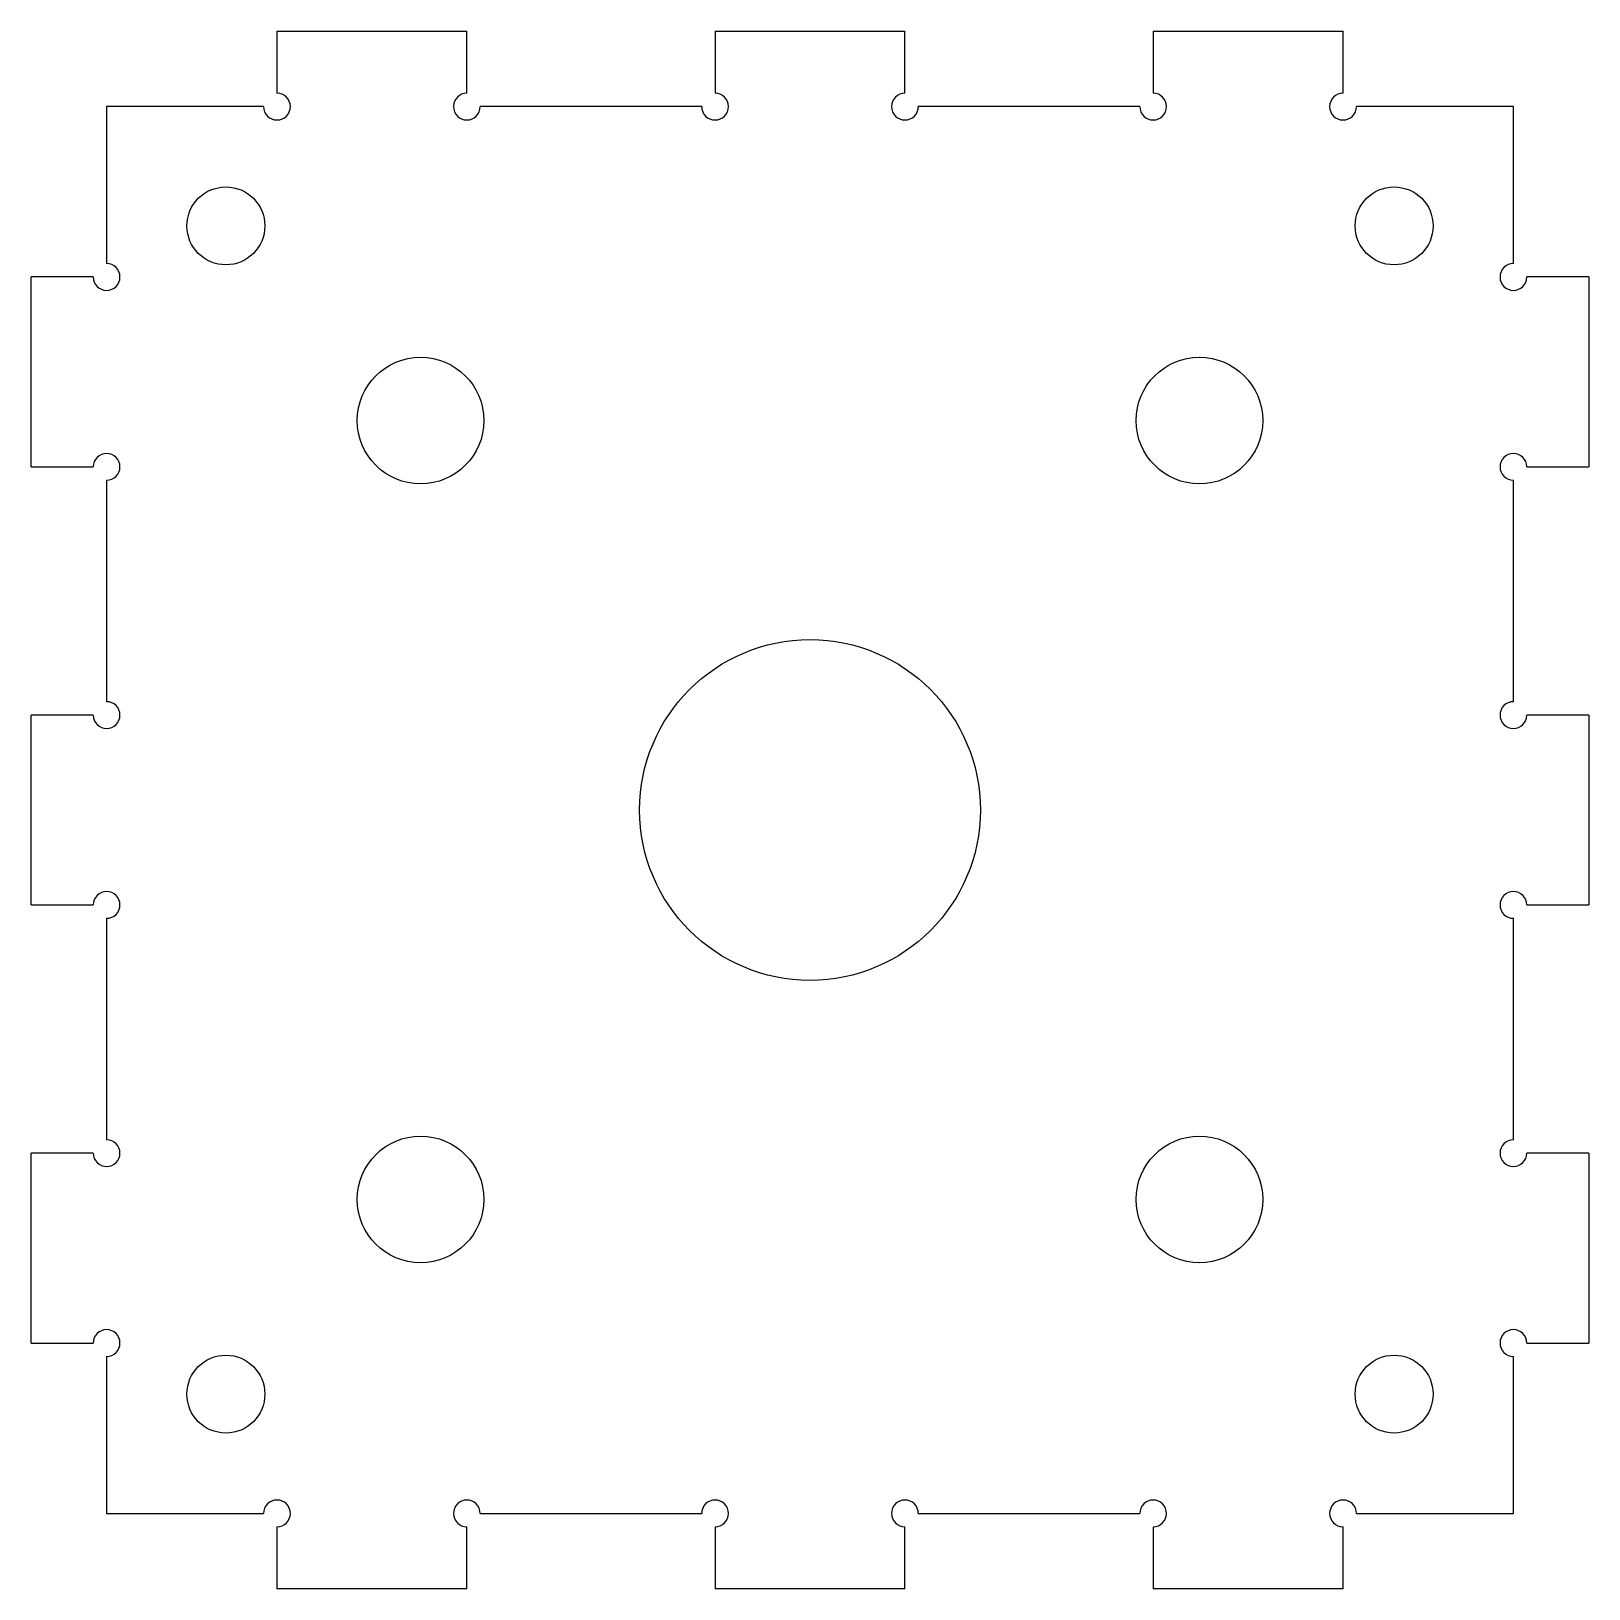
# Model space of a CAD drawing. Header units: millimetres. Extents: x -32 to 32, y -32 to 32.
import ezdxf

# ---------------------------------------------------------------- set-up
doc = ezdxf.new("R2010")
doc.units = ezdxf.units.MM

msp = doc.modelspace()

# ---------------------------------------------------------------- linework, layer by layer
for p, q in [((-21.9, 32), (-14.1, 32)), ((-21.9, 32), (-21.9, 29.45)), ((-14.1, 29.45), (-14.1, 32)), ((-3.9, 32), (3.9, 32)), ((-3.9, 32), (-3.9, 29.45)), ((3.9, 29.45), (3.9, 32)), ((14.1, 32), (21.9, 32)), ((14.1, 32), (14.1, 29.45)), ((21.9, 29.45), (21.9, 32)), ((-22.45, 28.9), (-28.9, 28.9)), ((-28.9, 28.9), (-28.9, 22.45)), ((-4.45, 28.9), (-13.55, 28.9)), ((13.55, 28.9), (4.45, 28.9)), ((28.9, 28.9), (22.45, 28.9)), ((28.9, 22.45), (28.9, 28.9)), ((-29.45, 21.9), (-32, 21.9)), ((-32, 14.1), (-32, 21.9)), ((32, 21.9), (29.45, 21.9)), ((32, 21.9), (32, 14.1)), ((-32, 14.1), (-29.45, 14.1)), ((29.45, 14.1), (32, 14.1)), ((-28.9, 13.55), (-28.9, 4.45)), ((28.9, 4.45), (28.9, 13.55)), ((-29.45, 3.9), (-32, 3.9)), ((-32, -3.9), (-32, 3.9)), ((32, 3.9), (29.45, 3.9)), ((32, 3.9), (32, -3.9)), ((-32, -3.9), (-29.45, -3.9)), ((-28.9, -4.45), (-28.9, -13.55)), ((28.9, -13.55), (28.9, -4.45)), ((29.45, -3.9), (32, -3.9)), ((-29.45, -14.1), (-32, -14.1)), ((-32, -21.9), (-32, -14.1)), ((32, -14.1), (29.45, -14.1)), ((32, -14.1), (32, -21.9)), ((-32, -21.9), (-29.45, -21.9)), ((29.45, -21.9), (32, -21.9)), ((-28.9, -22.45), (-28.9, -28.9)), ((28.9, -28.9), (28.9, -22.45)), ((-28.9, -28.9), (-22.45, -28.9)), ((-13.55, -28.9), (-4.45, -28.9)), ((4.45, -28.9), (13.55, -28.9)), ((22.45, -28.9), (28.9, -28.9)), ((-21.9, -29.45), (-21.9, -32)), ((-14.1, -32), (-14.1, -29.45)), ((-3.9, -29.45), (-3.9, -32)), ((3.9, -32), (3.9, -29.45)), ((14.1, -29.45), (14.1, -32)), ((21.9, -32), (21.9, -29.45)), ((-14.1, -32), (-21.9, -32)), ((3.9, -32), (-3.9, -32)), ((21.9, -32), (14.1, -32))]:
    msp.add_line(p, q)
for centre, radius in [((-24, 24), 1.6), ((24, 24), 1.6), ((-16, 16), 2.6), ((16, 16), 2.6), ((0, 0), 7), ((-16, -16), 2.6), ((16, -16), 2.6), ((-24, -24), 1.6), ((24, -24), 1.6)]:
    msp.add_circle(centre, radius)
for centre, start, end in [((-21.9, 28.9), 0, 90), ((-14.1, 28.9), 90, 360), ((-3.9, 28.9), 0, 90), ((3.9, 28.9), 90, 360), ((14.1, 28.9), 0, 90), ((21.9, 28.9), 90, 360), ((-21.9, 28.9), 180, 360), ((-3.9, 28.9), 180, 360), ((14.1, 28.9), 180, 360), ((-28.9, 21.9), 0, 90), ((28.9, 21.9), 90, 360), ((-28.9, 21.9), 180, 360), ((-28.9, 14.1), 0, 180), ((-28.9, 14.1), 270, 360), ((28.9, 14.1), 0, 270), ((-28.9, 3.9), 180, 360), ((-28.9, 3.9), 0, 90), ((28.9, 3.9), 90, 360), ((-28.9, -3.9), 0, 180), ((28.9, -3.9), 0, 270), ((-28.9, -3.9), 270, 360), ((-28.9, -14.1), 0, 90), ((28.9, -14.1), 90, 360), ((-28.9, -14.1), 180, 360), ((-28.9, -21.9), 0, 180), ((28.9, -21.9), 0, 270), ((-28.9, -21.9), 270, 360), ((-21.9, -28.9), 0, 180), ((-14.1, -28.9), 0, 270), ((-3.9, -28.9), 0, 180), ((3.9, -28.9), 0, 270), ((14.1, -28.9), 0, 180), ((21.9, -28.9), 0, 270), ((-21.9, -28.9), 270, 360), ((-3.9, -28.9), 270, 360), ((14.1, -28.9), 270, 360)]:
    msp.add_arc(centre, 0.55, start, end)

doc.saveas('drawing.dxf')
